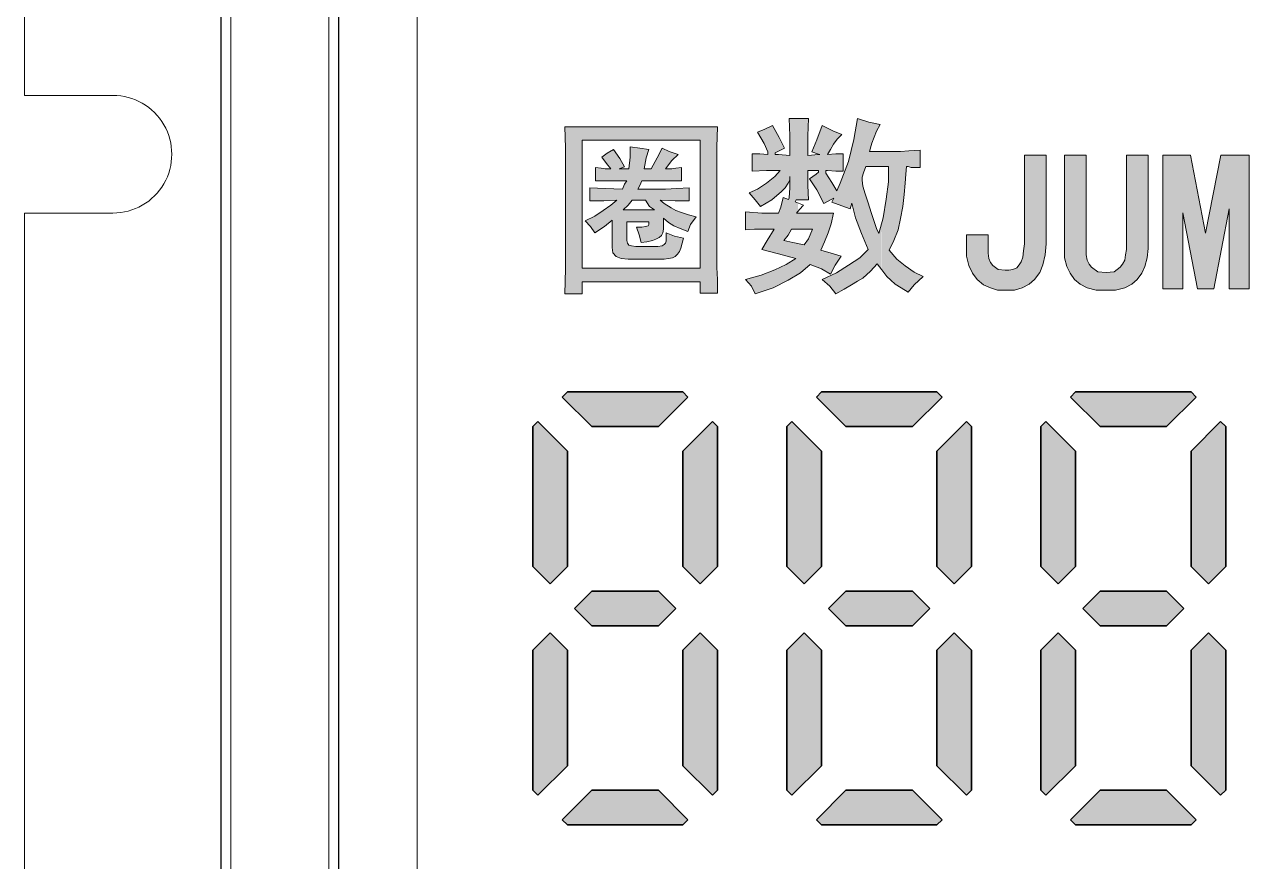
# Model space of a CAD drawing. Header units: millimetres. Extents: x -13 to 383, y -156 to 81.
# Drawn here: x 55.15 to 67.64, y -108.21 to -99.68 of the extents above; entities that cross this region are included whole.
import ezdxf

# ---------------------------------------------------------------- set-up
doc = ezdxf.new("R2010")
doc.units = ezdxf.units.MM
doc.header["$LTSCALE"] = 0.5
doc.layers.get('0').update_dxf_attribs({"lineweight": 18})
doc.layers.add('粗实线层', color=7, linetype='Continuous', lineweight=35)

# ---------------------------------------------------------------- blocks, each defined once
blk = doc.blocks.new('*X31')
at = {"layer": '粗实线层', "linetype": 'Continuous'}
h = blk.add_hatch(color=8, dxfattribs=at)
h.paths.add_polyline_path([(5.680389408975032, -7.555810003379179), (5.686160925103763, -7.540419293701831), (5.703399121708628, -7.494450769421888), (5.726408834443248, -7.39474201424116), (5.780928376681118, -7.414213279326418), (5.789051275289637, -7.397220416743124), (5.795437972645061, -7.295033259060403), (5.795437972645061, -7.218334216613641), (5.780098164156016, -7.249013833592301), (5.749418547176845, -7.295033259060403), (5.711069025953122, -7.333382780283728), (5.611360270773162, -7.417751726975126), (5.496311707103132, -7.486780865177224), (5.442622377390364, -7.417751726975126), (5.381263143433046, -7.348722588773029), (5.465632090123961, -7.310373067549733), (5.557670941060394, -7.249013833592301), (5.642039887751309, -7.179984695390203), (5.695729217464077, -7.118625461432913), (5.557670941060394, -7.118625461432913), (5.411942760411193, -7.126295365677578), (5.411942760411193, -6.949887568050059), (5.488641802857501, -6.949887568050059), (5.571614016256319, -6.957557472294724), (5.571614016256319, -6.929515456292506), (5.534661228325774, -6.845051941023456), (5.465632090123961, -6.730003377353398), (5.542331132570268, -6.699323760374739), (5.619030175017713, -6.660974239151301), (5.688059313219526, -6.783692707066166), (5.741748642932293, -6.891071366491559), (5.665049600485929, -6.929420887714883), (5.645154872596436, -6.939368251659488), (5.645154872596436, -6.957557472294724), (5.680389408975032, -6.957557472294724), (5.795437972645061, -6.965227376539389), (5.795437972645061, -6.765809866178046), (5.787768068400567, -6.589402068550527), (5.879481461731302, -6.589402068550527), (5.879481461731302, -7.417751726975126), (5.860747990287962, -7.417751726975126), (5.850367073358541, -7.439468296807036), (5.879481461731302, -7.450666138488913), (5.879481461731302, -7.537042064773914), (5.864467110846931, -7.555810003379179), (5.879481461731302, -7.555810003379179), (5.879481461731302, -7.71687799251734), (5.810777781134163, -7.716877992517368), (5.780098164156016, -7.778237226474801), (5.734078738687799, -7.831926556187426), (5.826117589623209, -7.854936268921421), (5.879481461731302, -7.865609043343085), (5.879481461731302, -8.17631692017045), (5.780098164156016, -8.238431481155061), (5.626700079262264, -8.315130523601823), (5.442622377390364, -8.376489757559256), (5.404272856166642, -8.299790715112493), (5.342913622209323, -8.230761576910425), (5.503981611347626, -8.184742151442435), (5.642039887751309, -8.131052821729668), (5.757088451421396, -8.077363492017042), (5.85679720660238, -8.01600425805961), (5.680389408975032, -7.969984832591479), (5.511651515592177, -7.923965407123518), (5.565340845304945, -7.831926556187426), (5.634369983506758, -7.716877992517368), (5.573010749549496, -7.716877992517368), (5.511651515592177, -7.716877992517368), (5.434952473145813, -7.716877992517368), (5.342913622209323, -7.724547896762033), (5.342913622209323, -7.540470194889878), (5.511651515592177, -7.555810003379179)], flags=0)
h.paths.add_polyline_path([(5.879481461731302, -7.716877992517368), (5.879481461731302, -7.613832847955166), (5.879481461731302, -7.55581000337915), (6.132913759410769, -7.555810003379179), (6.240292418836304, -7.555810003379179), (6.217282706101628, -7.6631886628046), (6.186603089123537, -7.755227513740692), (6.148253567899815, -7.847266364676756), (6.109904046676093, -7.931635311368183), (6.217282706101628, -7.962314928346956), (6.316991461282669, -7.992994545325615), (6.25563222732535, -8.085033396261707), (6.209612801857133, -8.17707224719777), (6.117573950921724, -8.123382917485003), (6.002525387251637, -8.077363492017042), (5.902816632070596, -8.161732438708441), (5.879481461731302, -8.17631692017045), (5.879481461731302, -7.865609043343113), (5.941166153293295, -7.877945981655529), (5.987185578761512, -7.816586747698125), (6.025535099985234, -7.716877992517368)], flags=0)
h = blk.add_hatch(color=8, dxfattribs=at)
h.paths.add_polyline_path([(6.73291402992561, -7.080275940209475), (6.73291402992561, -7.037995281781093), (6.73291402992561, -6.926877855316093), (6.922913896612158, -6.926877855316093), (7.007282843303074, -6.919207951071428), (7.12233140697316, -6.911538046826763), (7.12233140697316, -7.087945844454254), (7.068642077260392, -7.087945844454254), (7.030292556037693, -7.087945844454254), (6.999612939058522, -7.080275940209475), (6.984273130569477, -7.080275940209475), (6.976603226324926, -7.156974982656209), (6.968933322079351, -7.249013833592301), (6.9612634178348, -7.364062397262359), (6.945923609345755, -7.486780865177224), (6.922913896612158, -7.609499333091975), (6.899904183877538, -7.724547896762033), (6.853884758409265, -7.831926556187426), (6.807865332942129, -7.931635311368183), (6.884564375388493, -8.023674162304275), (6.968933322079351, -8.092703300506344), (7.060972173015841, -8.154062534463662), (7.153011023952331, -8.200081959931765), (7.060972173015841, -8.284450906623192), (6.999612939058522, -8.361149949069926), (6.930583800856709, -8.315130523601823), (6.869224566899391, -8.276781002378527), (6.823205141431174, -8.238431481155061), (6.784855620207452, -8.200081959931765), (6.731166290494684, -8.131052821729668), (6.73291402992561, -7.649401670554397), (6.74650609898481, -7.60182942884731), (6.777185715962901, -7.410081822730461), (6.800195428697577, -7.233674025102971), (6.800195428697577, -7.080275940209475)], flags=0)
h.paths.add_polyline_path([(6.393690503729033, -7.026586610496821), (6.400904475138816, -6.996700157513658), (6.447379833441801, -6.804159387401342), (6.485729354665466, -6.589402068550527), (6.600777918335552, -6.627751589773851), (6.715826482005639, -6.650761302507846), (6.677476960781917, -6.719790440709943), (6.65446724804832, -6.781149674667375), (6.6314575353137, -6.842508908624666), (6.608447822580104, -6.926877855316093), (6.73291402992561, -6.926877855316093), (6.73291402992561, -7.080275940209475), (6.570098301357461, -7.080275940209475), (6.547088588622785, -7.141635174166879), (6.531748780133739, -7.18765459963501), (6.531748780133739, -7.218334216613641), (6.539418684378234, -7.279693450571074), (6.56242839711183, -7.356392493017694), (6.593108014091058, -7.448431343953786), (6.623787631069149, -7.548140099134542), (6.65446724804832, -7.640178950070606), (6.677476960781917, -7.709208088272703), (6.700486673516593, -7.762897417985329), (6.73291402992561, -7.649401670554369), (6.73291402992561, -8.133299915283658), (6.685146865027491, -8.069693587772235), (6.616117726824598, -8.146392630218998), (6.539418684378234, -8.215421768421095), (6.485729354665466, -8.246101385399726), (6.424370120708204, -8.284450906623192), (6.34767107826184, -8.330470332091153), (6.263302131569901, -8.376489757559256), (6.201942897612582, -8.299790715112493), (6.125243855166218, -8.230761576910425), (6.270972035814395, -8.161732438708441), (6.393690503729033, -8.085033396261707), (6.508739067399063, -8.008334353814945), (6.593108014091058, -7.923965407123518), (6.524078875889188, -7.762897417985329), (6.462719641931926, -7.60182942884731), (6.447379833441801, -7.532800290645213), (6.427657222527102, -7.453909846985795), (6.409030312219159, -7.509790577911218), (6.324661365527163, -7.479110960932559), (6.224952610346179, -7.440761439709121), (6.242259060949664, -7.401428597428719), (6.224952610346179, -7.410081822730461), (6.140583663655264, -7.456101248198451), (6.07155452545345, -7.318042971794398), (5.994855483006063, -7.202994408124312), (6.063884621208956, -7.156974982656209), (6.088537884852542, -7.137800222044632), (6.088537884852542, -7.118625461432913), (5.979515674516961, -7.118625461432913), (5.979515674516961, -7.272023546326409), (5.987185578761512, -7.417751726975126), (5.879481461731302, -7.417751726975126), (5.879481461731302, -6.996700157513658), (5.879481461731302, -6.589402068550527), (5.987185578761512, -6.589402068550527), (5.979515674516961, -6.765809866178046), (5.979515674516961, -6.965227376539389), (6.086894333942496, -6.957557472294724), (6.099711513557395, -6.957557472294724), (6.086894333942496, -6.952430600448878), (6.017865195740683, -6.929420887714883), (6.07155452545345, -6.806702419800132), (6.125243855166218, -6.660974239151301), (6.232622514591753, -6.714663568864069), (6.324661365527163, -6.753013090087364), (6.278641940058947, -6.799032515555496), (6.240292418836304, -6.852721845268121), (6.209612801857133, -6.906411174980889), (6.178925023469162, -6.957557472294724), (6.263302131569901, -6.949887568050059), (6.340001174016265, -6.949887568050059), (6.340001174016265, -6.996700157513629), (6.340001174016265, -7.126295365677578), (6.263302131569901, -7.126295365677578), (6.178933184878986, -7.118625461432913), (6.162078741192659, -7.118625461432913), (6.162078741192659, -7.147033125615877), (6.224952610346179, -7.241343929347636), (6.275149237669041, -7.326678195795182), (6.309321557038118, -7.249013833592301)], flags=0)
h = blk.add_hatch(color=8, dxfattribs=at)
h.paths.add_polyline_path([(3.509806507732776, -6.888528334092769), (3.505066636251513, -6.755811932620134), (3.502136603488225, -6.673771015241812), (4.20473475532873, -6.673771015241812), (4.20473475532873, -6.811829291646006), (3.67854440111563, -6.811829291646006), (3.67854440111563, -8.115713013240338), (4.20473475532873, -8.115713013240338), (4.20473475532873, -8.253771289644362), (3.67854440111563, -8.25377128964439), (3.67854440111563, -8.376489757559256), (3.502136603488225, -8.376489757559256), (3.509806507732776, -8.123382917485003), (3.509806507732776, -7.877945981655529), (3.509806507732776, -7.095615748698918)], flags=0)
h.paths.add_polyline_path([(4.20473475532873, -6.811829291646006), (4.20473475532873, -6.732870196915968), (4.20473475532873, -6.673771015241812), (5.05912716515644, -6.673771015241812), (5.051457260911889, -6.880858429848104), (5.051457260911889, -7.095615748698918), (5.051457260911889, -7.885615885900194), (5.051457260911889, -7.992994545325615), (5.051457260911889, -8.108043108995673), (5.05912716515644, -8.230761576910425), (5.05912716515644, -8.368819853314477), (4.882719367529091, -8.368819853314477), (4.882719367529091, -8.25377128964439), (4.20473475532873, -8.25377128964439), (4.20473475532873, -8.115713013240338), (4.882719367529091, -8.115713013240338), (4.882719367529091, -6.811829291646006)], flags=0)
h = blk.add_hatch(color=8, dxfattribs=at)
h.paths.add_polyline_path([(4.381322387246541, -7.103960604517141), (4.444939641013207, -6.990863264486876), (4.49441972727692, -6.891903091960415), (4.565105564795545, -6.927246010719841), (4.656997153570046, -6.95552034572745), (4.593379899802358, -7.019137599494485), (4.529762646035692, -7.103960604517141), (4.558036981043585, -7.103960604517141), (4.593379899802358, -7.103960604517141), (4.635791402314112, -7.096892020765182), (4.692340072329841, -7.089823437013337), (4.692340072329841, -7.224126528299223), (4.586311316051422, -7.224126528299223), (4.508556894779815, -7.224126528299223), (4.28943079847204, -7.224126528299223), (4.268225047216163, -7.273606614562453), (4.247019295960285, -7.308949533321879), (4.529762646035692, -7.308949533321879), (4.642859986066128, -7.301880949570062), (4.770094493600425, -7.294812365818103), (4.770094493600425, -7.429115457104103), (4.628722818562153, -7.429115457104103), (4.473213976021043, -7.422046873352144), (4.515625478531774, -7.45738979211157), (4.586311316051422, -7.499801294622984), (4.635791402314112, -7.52807562963045), (4.692340072329841, -7.549281380886214), (4.763025909848466, -7.570487132141835), (4.840780331119049, -7.591692883397457), (4.784231661104343, -7.669447304668296), (4.755957326096507, -7.740133142187148), (4.678202904825923, -7.711858807179681), (4.614585651058235, -7.6835844721721), (4.558036981043585, -7.648241553412674), (4.508556894779815, -7.605830050901261), (4.508556894779815, -7.676515888420141), (4.508556894779815, -7.718927390931526), (4.501488311027856, -7.754270309690952), (4.487351143524961, -7.782544644698561), (4.466145392269084, -7.803750395954182), (4.430802473509232, -7.817887563457987), (4.395459554749436, -7.832024730961791), (4.338910884734787, -7.846161898465596), (4.282362214720081, -7.853230482217413), (4.261156463464204, -7.775476060946716), (4.232882128456311, -7.697721639675905), (4.28943079847204, -7.697721639675905), (4.324773717230812, -7.690653055923917), (4.353048052238705, -7.6835844721721), (4.360116635990664, -7.669447304668296), (4.360116635990664, -7.641172969660829), (4.20473475532873, -7.641172969660829), (4.20473475532873, -7.521007045878605), (4.416665306005314, -7.521007045878605), (4.367185219742623, -7.485664127119179), (4.324773717230812, -7.422046873352144), (4.20473475532873, -7.422046873352144), (4.20473475532873, -6.994405983943238), (4.20473475532873, -6.882833050262207), (4.268225047216163, -6.891903091960415), (4.360116635990664, -6.906040259464078), (4.331842300982771, -6.990863264486876), (4.310636549726894, -7.103960604517141)], flags=0)
h.paths.add_polyline_path([(3.92893302712497, -7.047411934501952), (3.909118463347909, -7.021936066788186), (3.879452940862279, -6.983794680734917), (3.936001610876986, -6.941383178223646), (3.999618864643594, -6.906040259464078), (4.063236118411282, -6.997931848238721), (4.112716204673973, -7.082754853261378), (4.056167534659323, -7.103960604517141), (4.155127707185784, -7.103960604517141), (4.169264874689702, -6.983794680734917), (4.169264874689702, -6.877765924456611), (4.20473475532873, -6.882833050262207), (4.20473475532873, -7.422046873352116), (4.190470625945579, -7.422046873352144), (4.148059123433825, -7.471526959615375), (4.098579037171135, -7.521007045878605), (4.20473475532873, -7.521007045878605), (4.20473475532873, -7.641172969660801), (4.13392195592985, -7.641172969660829), (4.13392195592985, -7.832024730961791), (4.140990539681866, -7.860299065969372), (4.155127707185784, -7.881504817225021), (4.18340204219362, -7.888573400976838), (4.20473475532873, -7.892128853166128), (4.20473475532873, -8.022876492262867), (4.148059123433825, -8.022876492262867), (4.077373285915201, -8.015807908510908), (4.02789319965143, -7.994602157255258), (3.992550280892658, -7.959259238495832), (3.985481697140699, -7.902710568480643), (3.985481697140699, -7.627035802156911), (3.907727275869092, -7.690653055923917), (3.808767103342632, -7.754270309690952), (3.766355600831901, -7.690653055923917), (3.709806930816171, -7.63410438590887), (3.808767103342632, -7.58462429964564), (3.893590108366197, -7.52807562963045), (3.971344529636781, -7.471526959615375), (4.034961783403446, -7.422046873352144), (3.900658692118213, -7.429115457104103), (3.759287017079942, -7.429115457104103), (3.759287017079942, -7.294812365818103), (3.914795859621051, -7.301880949570062), (4.091510453419119, -7.308949533321879), (4.112716204673973, -7.259469447058649), (4.13392195592985, -7.224126528299223), (3.957207362132863, -7.224126528299223), (3.815835687094591, -7.224126528299223), (3.815835687094591, -7.089823437013337), (3.87238435711032, -7.096892020765182), (3.914795859621051, -7.103960604517141), (3.950138778380904, -7.103960604517141), (3.971344529636781, -7.103960604517141)], flags=0)
h = blk.add_hatch(color=8, dxfattribs=at)
h.paths.add_polyline_path([(11.27008627359356, -7.451077152885404), (11.27443422682921, -7.411945573758715), (11.27795664463667, -7.380243813488647), (11.27008627359356, -7.317280845135912), (11.25434553150524, -7.270058618871417), (11.23860478941685, -7.230706763650943), (11.2071233052402, -7.199225279474661), (11.17564182106349, -7.175614166342399), (11.12841959479954, -7.159873424254187), (11.07332699749139, -7.152003053210166), (11.07004916479428, -6.963496859681072), (11.15990107897619, -6.970984519196179), (11.24647516046105, -6.994595632328441), (11.31730849985752, -7.033947487548886), (11.38027146820986, -7.081169713813409), (11.42749369447489, -7.144132682166116), (11.46684554969573, -7.214966021562873), (11.49045666282723, -7.293669732003679), (11.49832703387136, -7.380243813488647), (11.49045666282723, -7.474688266017637), (11.46684554969573, -7.561262347502606), (11.42749369447489, -7.632095686899362), (11.38027146820986, -7.695058655252097), (11.31730849985752, -7.742280881516592), (11.23860478941685, -7.781632736737066), (11.15203070793206, -7.805243849869299), (11.07004916479428, -7.805243849869299), (11.07004916479428, -7.624225315855341), (11.12841959479954, -7.616354944811292), (11.17564182106349, -7.600614202723079), (11.2071233052402, -7.577003089590818), (11.23860478941685, -7.545521605414393), (11.25434553150524, -7.506169750194061)], flags=0)
h.paths.add_polyline_path([(11.65573445475377, -7.388114184532668), (11.65573445475377, -7.38097423055811), (11.65573445475377, -7.333021587224124), (11.65573445475377, -7.254317876783347), (11.67934556788521, -7.175614166342399), (11.71869742310611, -7.112651197989692), (11.76591964937006, -7.057558600681148), (11.82888261772342, -7.010336374416653), (11.89971595711995, -6.978854890240228), (11.97054929651642, -6.955243777107967), (12.05712337800128, -6.947373406063917), (12.15156783053027, -6.96311414815213), (12.23814191201615, -6.986725261284391), (12.30897525141268, -7.026077116504723), (12.36406784872082, -7.081169713813409), (12.40341970394167, -7.144132682166116), (12.43490118811837, -7.214966021562873), (12.45064193020562, -7.293669732003679), (12.45851230124981, -7.372373442444598), (12.23814191201615, -7.372373442444598), (12.23027154097201, -7.27792898991558), (12.19091968575111, -7.207095650518824), (12.16730857261859, -7.183484537386448), (12.13582708844297, -7.159873424254187), (12.09647523322212, -7.152003053210166), (12.05712337800128, -7.144132682166116), (11.97841966756062, -7.159873424254187), (11.92332707025247, -7.191354908430611), (11.88397521503157, -7.238577134695134), (11.87610484398743, -7.309410474091891), (11.88397521503157, -7.364503071400435), (11.91545669920828, -7.411725297665072), (11.9390678123408, -7.443206781841354), (11.98629003860475, -7.466817894973616), (12.04925300695709, -7.498299379149898), (12.13582708844297, -7.529780863326323), (12.21453079888363, -7.561262347502606), (12.28536413828016, -7.608484573767129), (12.34832710663244, -7.647836428987574), (12.39554933289747, -7.702929026296118), (12.44277155916149, -7.750151252560642), (12.466382672294, -7.805243849869299), (12.48999378542652, -7.868206818222035), (12.49786415647065, -7.9311697865746), (12.48999378542652, -8.017743868059569), (12.466382672294, -8.104317949544537), (12.42703081707418, -8.175151288941294), (12.37193821976496, -8.23024388624998), (12.30897525141268, -8.277466112514475), (12.23814191201615, -8.316817967734806), (12.15156783053027, -8.34042908086721), (12.05712337800128, -8.34042908086721), (11.95480855442912, -8.34042908086721), (11.86823447294324, -8.316817967734806), (11.79740113354677, -8.277466112514475), (11.73443816519443, -8.23024388624998), (11.6872159389294, -8.167280917897273), (11.64786408370958, -8.096447578500516), (11.62425297057706, -8.02561423910376), (11.62425297057706, -7.939040157618791), (11.62425297057706, -7.868206818222035), (11.84462335981181, -7.868206818222035), (11.84462335981181, -7.9311697865746), (11.84462335981181, -7.986262383883286), (11.86036410189905, -8.03348461014778), (11.87610484398743, -8.072836465368255), (11.90758632816409, -8.104317949544537), (11.97054929651642, -8.15154017580906), (12.05712337800128, -8.159410546853081), (12.10434560426631, -8.159410546853081), (12.15156783053027, -8.15154017580906), (12.19091968575111, -8.127929062676799), (12.22240116992782, -8.104317949544537), (12.26175302514764, -8.03348461014778), (12.27749376723597, -7.954780899706861), (12.25388265410345, -7.883947560310105), (12.20666042783949, -7.820984591957512), (12.12795671739883, -7.765891994648854), (12.00990115173727, -7.702929026296118), (11.92332707025247, -7.671447542119836), (11.85249373085594, -7.632095686899362), (11.78953076250258, -7.592743831678916), (11.73443816519443, -7.545521605414393), (11.70295668101772, -7.498299379149898), (11.67147519684107, -7.451077152885404)], flags=0)
h.paths.add_polyline_path([(10.64045659006615, -8.324688338778998), (10.64045659006615, -7.226117514555114), (10.64045659006615, -6.96311414815213), (11.0654566264472, -6.96311414815213), (11.07004916479428, -6.963496859681072), (11.07004916479428, -7.152003053210166), (11.01823440018217, -7.144132682166116), (10.86082697930084, -7.144132682166116), (10.86082697930084, -7.624225315855341), (11.01823440018217, -7.624225315855341), (11.07332699749139, -7.624225315855341), (11.07004916479428, -7.805243849869271), (11.05758625540301, -7.805243849869299), (10.86082697930084, -7.805243849869299), (10.86082697930084, -8.324688338778998)], flags=0)
h.paths.add_polyline_path([(10.03050283414967, -7.75970813168567), (10.11938179876353, -7.298383982023182), (10.18397506950942, -6.96311414815213), (10.47517879814063, -6.96311414815213), (10.47517879814063, -8.324688338778998), (10.27054915099427, -8.324688338778998), (10.27054915099427, -7.510276030738623), (10.11314173011294, -8.324688338778998), (9.947863938186401, -8.324688338778998), (9.798326888349209, -7.550996646140732), (9.798326888349209, -8.324688338778998), (9.593697241202847, -8.324688338778998), (9.593697241202847, -7.298383982023182), (9.593697241202847, -6.96311414815213), (9.877030598789872, -6.96311414815213), (9.941623869535817, -7.298383982023182)], flags=0)
h.paths.add_polyline_path([(9.223789802131023, -7.923299415530579), (9.223789802131023, -7.308707763090013), (9.223789802131023, -6.96311414815213), (9.444160191364631, -6.96311414815213), (9.444160191364631, -7.91542904448653), (9.43628982032152, -8.009873497015548), (9.412678707189002, -8.096447578500516), (9.38119722301235, -8.167280917897273), (9.333974996748339, -8.23024388624998), (9.27888239943917, -8.277466112514475), (9.20804906004264, -8.316817967734806), (9.11360460751365, -8.34042908086721), (9.019160154984661, -8.34042908086721), (8.91684533141148, -8.34042908086721), (8.822400878882434, -8.316817967734806), (8.751567539485961, -8.277466112514475), (8.696474942176735, -8.23024388624998), (8.64925271591278, -8.167280917897273), (8.617771231736072, -8.096447578500516), (8.594160118603554, -8.009873497015548), (8.594160118603554, -7.91542904448653), (8.594160118603554, -7.308707763090069), (8.594160118603554, -6.96311414815213), (8.814530507838299, -6.96311414815213), (8.814530507838299, -7.308707763090069), (8.814530507838299, -7.923299415530579), (8.814530507838299, -7.978392012839237), (8.822400878882434, -8.03348461014778), (8.846011992014951, -8.072836465368255), (8.869623105147468, -8.104317949544537), (8.932586073499806, -8.15154017580906), (9.019160154984661, -8.159410546853081), (9.097863865425325, -8.15154017580906), (9.160826833777605, -8.104317949544537), (9.184437946910123, -8.072836465368255), (9.20804906004264, -8.03348461014778), (9.215919431086832, -7.978392012839237)], flags=0)
h.paths.add_polyline_path([(8.18490082431191, -7.868206818222035), (8.18490082431191, -7.360326668424335), (8.18490082431191, -6.96311414815213), (8.405271213545575, -6.96311414815213), (8.405271213545575, -7.868206818222035), (8.397400842501384, -7.978392012839237), (8.373789729369946, -8.080706836412304), (8.342308245193237, -8.159410546853081), (8.287215647885091, -8.23024388624998), (8.232123050575865, -8.277466112514475), (8.161289711179393, -8.316817967734806), (8.08258600073873, -8.34042908086721), (7.996011919253874, -8.34042908086721), (7.909437837767996, -8.34042908086721), (7.838604498371524, -8.316817967734806), (7.767771158974995, -8.285336483558524), (7.704808190622714, -8.23024388624998), (7.657585964357679, -8.167280917897273), (7.618234109137859, -8.088577207456325), (7.594622996005342, -7.994132754927335), (7.594622996005342, -7.876077189266056), (7.594622996005342, -7.773762365692875), (7.814993385239006, -7.773762365692875), (7.814993385239006, -7.899688302398317), (7.814993385239006, -7.962651270751024), (7.822863756283141, -8.017743868059569), (7.838604498371524, -8.057095723280042), (7.862215611504041, -8.088577207456325), (7.917308208812187, -8.127929062676799), (7.98814154820974, -8.135799433720848), (8.027493403429503, -8.135799433720848), (8.066845258650403, -8.127929062676799), (8.106197113870167, -8.112188320588587), (8.129808227002684, -8.080706836412304), (8.153419340135201, -8.049225352235993), (8.169160082223584, -8.002003125971356), (8.177030453267719, -7.939040157618791)], flags=0)
blk.add_hatch(color=8, dxfattribs=at).paths.add_polyline_path([(4.20473475532873, -8.022876492262867), (4.20473475532873, -7.925840453531549), (4.20473475532873, -7.892128853166099), (4.225813544704351, -7.895641984728826), (4.452008224765166, -7.895641984728826), (4.49441972727692, -7.888573400976838), (4.515625478531774, -7.874436233473176), (4.529762646035692, -7.860299065969372), (4.536831229787708, -7.83909331471375), (4.536831229787708, -7.803750395954182), (4.536831229787708, -7.754270309690952), (4.621654234810194, -7.78961322845052), (4.713545823584695, -7.810818979706141), (4.699408656080777, -7.860299065969372), (4.685271488577882, -7.909779152232602), (4.671134321073964, -7.945122070992028), (4.649928569818087, -7.973396405999637), (4.628722818562153, -7.994602157255258), (4.600448483554317, -8.008739324759063), (4.558036981043585, -8.015807908510908), (4.515625478531774, -8.022876492262867)], flags=0)
h = blk.add_hatch(color=8, dxfattribs=at)
h.paths.add_polyline_path([(3.778979230351297, -9.7294309351891), (3.513718579823035, -9.464170284716005), (3.477725091455284, -9.428176796355643), (3.529412130251558, -9.37648975755934), (4.705882722513991, -9.37648975755934), (4.757569761047932, -9.4281767963557), (4.456315622151862, -9.729430935189185)], flags=0)
h.paths.add_polyline_path([(4.705882722251488, -11.15633442878487), (4.705882722251488, -10.18740916851405), (4.705882722251602, -9.978998034941839), (5.007136861088838, -9.677743896396663), (5.058823899851518, -9.7294309351594), (5.058823899851404, -11.15633442868221), (4.882353311151974, -11.33280501737968)], flags=0)
h.paths.add_polyline_path([(3.778979230224138, -11.7588427063109), (3.689476346474919, -11.66933982257089), (3.602508641414943, -11.58237211752001), (3.778979230224138, -11.40590152880779), (4.456315622230363, -11.4059015287593), (4.632786211046778, -11.58237211755753), (4.456315622278851, -11.7588427063109)], flags=0)
h.paths.add_polyline_path([(3.176470952651698, -11.1563344286821), (3.176470952651698, -10.58448149687382), (3.176470952651698, -9.729430934995236), (3.228157991414378, -9.677743896396606), (3.529412130265939, -9.978998035185441), (3.529412130251558, -11.15633442878482), (3.352941541552241, -11.33280501737963)], flags=0)
h.paths.add_polyline_path([(3.176470952651698, -13.43531330012343), (3.176470952651698, -12.42094101553752), (3.176470952651698, -12.0084098064365), (3.352941541351072, -11.83193921773906), (3.529412130208527, -12.00840980637693), (3.529412130251558, -13.18574620011157), (3.228157991414378, -13.48700033872205)], flags=0)
h.paths.add_polyline_path([(3.477725091455284, -13.73656743876296), (3.651768570682691, -13.56252395957173), (3.778979230351297, -13.4353132999295), (4.456315621991962, -13.43531329995932), (4.757569761047932, -13.73656743876288), (4.705882722251602, -13.78825447755926), (3.529412130251558, -13.78825447755932)], flags=0)
h.paths.add_polyline_path([(4.705882722251488, -13.18574619991554), (4.705882722251488, -12.92437200327927), (4.705882722251488, -12.00840980633373), (4.882353310950862, -11.83193921773892), (5.058823899808374, -12.00840980637685), (5.058823899851518, -13.43531330025397), (5.007136861088838, -13.48700033872194)], flags=0)
h = blk.add_hatch(color=8, dxfattribs=at)
h.paths.add_polyline_path([(6.367214532751404, -9.7294309351891), (6.101953882223143, -9.464170284716005), (6.065960393855221, -9.428176796355643), (6.117647432651665, -9.376489757559256), (7.294118024914098, -9.376489757559256), (7.345805063447926, -9.4281767963557), (7.044550924551743, -9.729430935189185)], flags=0)
h.paths.add_polyline_path([(7.294118024651368, -11.15633442878487), (7.294118024651482, -10.18740916851405), (7.294118024651482, -9.978998034941839), (7.595372163488832, -9.677743896396663), (7.647059202251626, -9.7294309351594), (7.647059202251512, -11.15633442868216), (7.470588613551968, -11.33280501737968)], flags=0)
h.paths.add_polyline_path([(6.367214532624246, -11.75884270631082), (6.277711648874913, -11.66933982257089), (6.19074394381505, -11.58237211752001), (6.367214532624246, -11.40590152880779), (7.044550924630357, -11.4059015287593), (7.221021513446885, -11.58237211755753), (7.044550924678845, -11.7588427063109)], flags=0)
h.paths.add_polyline_path([(5.764706255051522, -11.1563344286821), (5.764706255051522, -10.58448149687382), (5.764706255051522, -9.729430934995179), (5.816393293814315, -9.677743896396606), (6.117647432665933, -9.978998035185441), (6.117647432651665, -11.15633442878482), (5.941176843952235, -11.33280501737963)], flags=0)
h.paths.add_polyline_path([(5.764706255051522, -13.43531330012343), (5.764706255051522, -12.42094101553752), (5.764706255051522, -12.0084098064365), (5.941176843750952, -11.83193921773906), (6.117647432608408, -12.00840980637693), (6.117647432651665, -13.18574620011157), (5.816393293814315, -13.48700033872205)], flags=0)
h.paths.add_polyline_path([(6.065960393855221, -13.73656743876296), (6.240003873082628, -13.56252395957173), (6.367214532751404, -13.4353132999295), (7.044550924391842, -13.43531329995932), (7.345805063447926, -13.73656743876288), (7.294118024651482, -13.78825447755926), (6.117647432651665, -13.78825447755932)], flags=0)
h.paths.add_polyline_path([(7.294118024651482, -13.18574619991554), (7.294118024651482, -12.92437200327927), (7.294118024651368, -12.00840980633373), (7.470588613350799, -11.83193921773892), (7.647059202208254, -12.00840980637685), (7.647059202251626, -13.43531330025397), (7.595372163488832, -13.48700033872194)], flags=0)
h = blk.add_hatch(color=8, dxfattribs=at)
h.paths.add_polyline_path([(9.63278622720702, -9.7294309351891), (9.89804687773534, -9.464170284716005), (9.934040366103147, -9.428176796355643), (9.88235332730676, -9.37648975755934), (8.705882735044383, -9.37648975755934), (8.654195696510442, -9.4281767963557), (8.955449835406569, -9.729430935189185)], flags=0)
h.paths.add_polyline_path([(8.705882735307, -11.15633442878487), (8.705882735306886, -10.18740916851405), (8.705882735306886, -9.978998034941839), (8.404628596469536, -9.677743896396663), (8.352941557706856, -9.7294309351594), (8.35294155770697, -11.15633442868221), (8.5294121464064, -11.33280501737968)], flags=0)
h.paths.add_polyline_path([(9.632786227334293, -11.7588427063109), (9.722289111083512, -11.66933982257089), (9.809256816143488, -11.58237211752001), (9.632786227334293, -11.40590152880779), (8.955449835328068, -11.4059015287593), (8.778979246511597, -11.58237211755753), (8.95544983527958, -11.7588427063109)], flags=0)
h.paths.add_polyline_path([(10.23529450490679, -11.1563344286821), (10.23529450490679, -10.58448149687382), (10.23529450490679, -9.729430934995236), (10.18360746614405, -9.677743896396606), (9.882353327292435, -9.978998035185441), (9.88235332730676, -11.15633442878482), (10.05882391600613, -11.33280501737963)], flags=0)
h.paths.add_polyline_path([(10.23529450490679, -13.43531330012343), (10.23529450490679, -12.42094101553752), (10.23529450490679, -12.0084098064365), (10.05882391620742, -11.83193921773906), (9.882353327349904, -12.00840980637693), (9.88235332730676, -13.18574620011157), (10.18360746614405, -13.48700033872205)], flags=0)
h.paths.add_polyline_path([(9.934040366103147, -13.73656743876296), (9.759996886875626, -13.56252395957173), (9.63278622720702, -13.4353132999295), (8.955449835566583, -13.43531329995932), (8.654195696510442, -13.73656743876288), (8.70588273530683, -13.78825447755926), (9.88235332730676, -13.78825447755932)], flags=0)
h.paths.add_polyline_path([(8.705882735306886, -13.18574619991554), (8.705882735306886, -12.92437200327927), (8.705882735307, -12.00840980633373), (8.52941214660757, -11.83193921773892), (8.352941557750114, -12.00840980637685), (8.352941557706856, -13.43531330025397), (8.404628596469536, -13.48700033872194)], flags=0)
at = {"color": 4, "linetype": 'Continuous', "lineweight": 25}
for p, q in [((0, 0), (0, -28.00000086426735)), ((1.200000289827585, -28.00000086426735), (1.200000289827585, 0))]:
    blk.add_line(p, q, dxfattribs=at)
at = {"color": 4, "ltscale": 0.5}
for p, q in [((0, -28.00000086426735), (0, 0)), ((1.200000289827585, -28.00000086426735), (1.200000289827585, 0))]:
    blk.add_line(p, q, dxfattribs=at)
at = {"color": 8, "ltscale": 0.5}
blk.add_line((2.000000289827597, -26.20000086434436), (2.00000028982754, -1.80000000020101), dxfattribs=at)
at = {"color": 8, "lineweight": 0}
for points in [[(5.979515674516961, -6.965227376539389), (6.086894333942496, -6.957557472294724), (6.099711513557395, -6.957557472294724), (6.086894333942496, -6.952430600448878), (6.017865195740683, -6.929420887714883), (6.07155452545345, -6.806702419800132), (6.125243855166218, -6.660974239151301), (6.232622514591753, -6.714663568864069), (6.324661365527163, -6.753013090087364), (6.278641940058947, -6.799032515555496), (6.240292418836304, -6.852721845268121), (6.209612801857133, -6.906411174980889), (6.178925023469162, -6.957557472294724), (6.178933184878986, -6.957557472294724), (6.263302131569901, -6.949887568050059), (6.340001174016265, -6.949887568050059), (6.340001174016265, -7.126295365677578), (6.263302131569901, -7.126295365677578), (6.178933184878986, -7.118625461432913), (6.162078741192659, -7.118625461432913), (6.162078741192659, -7.147033125615877), (6.224952610346179, -7.241343929347636), (6.275149237669041, -7.326678195795182), (6.309321557038118, -7.249013833592301), (6.393690503729033, -7.026586610496821), (6.447379833441801, -6.804159387401342), (6.485729354665466, -6.589402068550527), (6.600777918335552, -6.627751589773851), (6.715826482005639, -6.650761302507846), (6.677476960781917, -6.719790440709943), (6.65446724804832, -6.781149674667375), (6.6314575353137, -6.842508908624666), (6.608447822580104, -6.926877855316093), (6.922913896612158, -6.926877855316093), (7.007282843303074, -6.919207951071428), (7.12233140697316, -6.911538046826763), (7.12233140697316, -7.087945844454254), (7.068642077260392, -7.087945844454254), (7.030292556037693, -7.087945844454254), (6.999612939058522, -7.080275940209475), (6.984273130569477, -7.080275940209475), (6.976603226324926, -7.156974982656209), (6.968933322079351, -7.249013833592301), (6.9612634178348, -7.364062397262359), (6.945923609345755, -7.486780865177224), (6.922913896612158, -7.609499333091975), (6.899904183877538, -7.724547896762033), (6.853884758409265, -7.831926556187426), (6.807865332942129, -7.931635311368183), (6.884564375388493, -8.023674162304275), (6.968933322079351, -8.092703300506344), (7.060972173015841, -8.154062534463662), (7.153011023952331, -8.200081959931765), (7.060972173015841, -8.284450906623192), (6.999612939058522, -8.361149949069926), (6.930583800856709, -8.315130523601823), (6.869224566899391, -8.276781002378527), (6.823205141431174, -8.238431481155061), (6.784855620207452, -8.200081959931765), (6.731166290494684, -8.131052821729668), (6.685146865027491, -8.069693587772235), (6.616117726824598, -8.146392630218998), (6.539418684378234, -8.215421768421095), (6.485729354665466, -8.246101385399726), (6.424370120708204, -8.284450906623192), (6.34767107826184, -8.330470332091153), (6.263302131569901, -8.376489757559256), (6.201942897612582, -8.299790715112493), (6.125243855166218, -8.230761576910425), (6.270972035814395, -8.161732438708441), (6.393690503729033, -8.085033396261707), (6.508739067399063, -8.008334353814945), (6.593108014091058, -7.923965407123518), (6.524078875889188, -7.762897417985329), (6.462719641931926, -7.60182942884731), (6.447379833441801, -7.532800290645213), (6.427657222527102, -7.453909846985795), (6.409030312219159, -7.509790577911218), (6.324661365527163, -7.479110960932559), (6.224952610346179, -7.440761439709121), (6.242259060949664, -7.401428597428719), (6.224952610346179, -7.410081822730461), (6.140583663655264, -7.456101248198451), (6.07155452545345, -7.318042971794398), (5.994855483006063, -7.202994408124312), (6.063884621208956, -7.156974982656209), (6.088537884852542, -7.137800222044632), (6.088537884852542, -7.118625461432913), (6.086894333942496, -7.118625461432913), (5.979515674516961, -7.118625461432913), (5.979515674516961, -7.272023546326409), (5.987185578761512, -7.417751726975126), (5.860747990287962, -7.417751726975126), (5.850367073358541, -7.439468296807036), (5.933496249048744, -7.471441056687894), (5.895146727826102, -7.517460482155883), (5.864467110846931, -7.555810003379179), (6.132913759410769, -7.555810003379179), (6.240292418836304, -7.555810003379179), (6.217282706101628, -7.6631886628046), (6.186603089123537, -7.755227513740692), (6.148253567899815, -7.847266364676756), (6.109904046676093, -7.931635311368183), (6.217282706101628, -7.962314928346956), (6.316991461282669, -7.992994545325615), (6.25563222732535, -8.085033396261707), (6.209612801857133, -8.17707224719777), (6.117573950921724, -8.123382917485003), (6.002525387251637, -8.077363492017042), (5.902816632070596, -8.161732438708441), (5.780098164156016, -8.238431481155061), (5.626700079262264, -8.315130523601823), (5.442622377390364, -8.376489757559256), (5.404272856166642, -8.299790715112493), (5.342913622209323, -8.230761576910425), (5.503981611347626, -8.184742151442435), (5.642039887751309, -8.131052821729668), (5.757088451421396, -8.077363492017042), (5.85679720660238, -8.01600425805961), (5.680389408975032, -7.969984832591479), (5.511651515592177, -7.923965407123518), (5.565340845304945, -7.831926556187426), (5.634369983506758, -7.716877992517368), (5.573010749549496, -7.716877992517368), (5.511651515592177, -7.716877992517368), (5.434952473145813, -7.716877992517368), (5.342913622209323, -7.724547896762033), (5.342913622209323, -7.540470194889878), (5.511651515592177, -7.555810003379179), (5.680389408975032, -7.555810003379179), (5.703399121708628, -7.494450769421888), (5.726408834443248, -7.39474201424116), (5.780928376681118, -7.414213279326418), (5.789051275289637, -7.397220416743124), (5.795437972645061, -7.295033259060403), (5.795437972645061, -7.179984695390203), (5.795437972645061, -7.218334216613641), (5.780098164156016, -7.249013833592301), (5.749418547176845, -7.295033259060403), (5.711069025953122, -7.333382780283728), (5.611360270773162, -7.417751726975126), (5.496311707103132, -7.486780865177224), (5.442622377390364, -7.417751726975126), (5.381263143433046, -7.348722588773029), (5.465632090123961, -7.310373067549733), (5.557670941060394, -7.249013833592301), (5.642039887751309, -7.179984695390203), (5.695729217464077, -7.118625461432913), (5.557670941060394, -7.118625461432913), (5.411942760411193, -7.126295365677578), (5.411942760411193, -6.949887568050059), (5.488641802857501, -6.949887568050059), (5.571614016256319, -6.957557472294724), (5.571614016256319, -6.929515456292506), (5.534661228325774, -6.845051941023456), (5.465632090123961, -6.730003377353398), (5.542331132570268, -6.699323760374739), (5.619030175017713, -6.660974239151301), (5.688059313219526, -6.783692707066166), (5.741748642932293, -6.891071366491559), (5.665049600485929, -6.929420887714883), (5.645154872596436, -6.939368251659488), (5.645154872596436, -6.957557472294724), (5.680389408975032, -6.957557472294724), (5.795437972645061, -6.965227376539389), (5.795437972645061, -6.765809866178046), (5.787768068400567, -6.589402068550527), (5.987185578761512, -6.589402068550527), (5.979515674516961, -6.765809866178046)], [(4.169264874689702, -6.983794680734917), (4.169264874689702, -6.877765924456611), (4.268225047216163, -6.891903091960415), (4.360116635990664, -6.906040259464078), (4.331842300982771, -6.990863264486876), (4.310636549726894, -7.103960604517141), (4.381322387246541, -7.103960604517141), (4.444939641013207, -6.990863264486876), (4.49441972727692, -6.891903091960415), (4.565105564795545, -6.927246010719841), (4.656997153570046, -6.95552034572745), (4.593379899802358, -7.019137599494485), (4.529762646035692, -7.103960604517141), (4.558036981043585, -7.103960604517141), (4.593379899802358, -7.103960604517141), (4.635791402314112, -7.096892020765182), (4.692340072329841, -7.089823437013337), (4.692340072329841, -7.224126528299223), (4.586311316051422, -7.224126528299223), (4.508556894779815, -7.224126528299223), (4.28943079847204, -7.224126528299223), (4.268225047216163, -7.273606614562453), (4.247019295960285, -7.308949533321879), (4.529762646035692, -7.308949533321879), (4.642859986066128, -7.301880949570062), (4.770094493600425, -7.294812365818103), (4.770094493600425, -7.429115457104103), (4.628722818562153, -7.429115457104103), (4.473213976021043, -7.422046873352144), (4.515625478531774, -7.45738979211157), (4.586311316051422, -7.499801294622984), (4.635791402314112, -7.52807562963045), (4.692340072329841, -7.549281380886214), (4.763025909848466, -7.570487132141835), (4.840780331119049, -7.591692883397457), (4.784231661104343, -7.669447304668296), (4.755957326096507, -7.740133142187148), (4.678202904825923, -7.711858807179681), (4.614585651058235, -7.6835844721721), (4.558036981043585, -7.648241553412674), (4.508556894779815, -7.605830050901261), (4.508556894779815, -7.676515888420141), (4.508556894779815, -7.718927390931526), (4.501488311027856, -7.754270309690952), (4.487351143524961, -7.782544644698561), (4.466145392269084, -7.803750395954182), (4.430802473509232, -7.817887563457987), (4.395459554749436, -7.832024730961791), (4.338910884734787, -7.846161898465596), (4.282362214720081, -7.853230482217413), (4.261156463464204, -7.775476060946716), (4.232882128456311, -7.697721639675905), (4.28943079847204, -7.697721639675905), (4.324773717230812, -7.690653055923917), (4.353048052238705, -7.6835844721721), (4.360116635990664, -7.669447304668296), (4.360116635990664, -7.641172969660829), (4.13392195592985, -7.641172969660829), (4.13392195592985, -7.832024730961791), (4.140990539681866, -7.860299065969372), (4.155127707185784, -7.881504817225021), (4.18340204219362, -7.888573400976838), (4.225813544704351, -7.895641984728826), (4.452008224765166, -7.895641984728826), (4.49441972727692, -7.888573400976838), (4.515625478531774, -7.874436233473176), (4.529762646035692, -7.860299065969372), (4.536831229787708, -7.83909331471375), (4.536831229787708, -7.803750395954182), (4.536831229787708, -7.754270309690952), (4.621654234810194, -7.78961322845052), (4.713545823584695, -7.810818979706141), (4.699408656080777, -7.860299065969372), (4.685271488577882, -7.909779152232602), (4.671134321073964, -7.945122070992028), (4.649928569818087, -7.973396405999637), (4.628722818562153, -7.994602157255258), (4.600448483554317, -8.008739324759063), (4.558036981043585, -8.015807908510908), (4.515625478531774, -8.022876492262867), (4.148059123433825, -8.022876492262867), (4.077373285915201, -8.015807908510908), (4.02789319965143, -7.994602157255258), (3.992550280892658, -7.959259238495832), (3.985481697140699, -7.902710568480643), (3.985481697140699, -7.627035802156911), (3.907727275869092, -7.690653055923917), (3.808767103342632, -7.754270309690952), (3.766355600831901, -7.690653055923917), (3.709806930816171, -7.63410438590887), (3.808767103342632, -7.58462429964564), (3.893590108366197, -7.52807562963045), (3.971344529636781, -7.471526959615375), (4.034961783403446, -7.422046873352144), (3.900658692118213, -7.429115457104103), (3.759287017079942, -7.429115457104103), (3.759287017079942, -7.294812365818103), (3.914795859621051, -7.301880949570062), (4.091510453419119, -7.308949533321879), (4.112716204673973, -7.259469447058649), (4.13392195592985, -7.224126528299223), (3.957207362132863, -7.224126528299223), (3.815835687094591, -7.224126528299223), (3.815835687094591, -7.089823437013337), (3.87238435711032, -7.096892020765182), (3.914795859621051, -7.103960604517141), (3.950138778380904, -7.103960604517141), (3.971344529636781, -7.103960604517141), (3.92893302712497, -7.047411934501952), (3.879452940862279, -6.983794680734917), (3.936001610876986, -6.941383178223646), (3.999618864643594, -6.906040259464078), (4.063236118411282, -6.997931848238721), (4.112716204673973, -7.082754853261378), (4.056167534659323, -7.103960604517141), (4.155127707185784, -7.103960604517141)], [(10.27054915099427, -7.510276030738623), (10.11314173011294, -8.324688338778998), (9.947863938186401, -8.324688338778998), (9.798326888349209, -7.550996646140732), (9.798326888349209, -8.324688338778998), (9.593697241202847, -8.324688338778998), (9.593697241202847, -6.96311414815213), (9.877030598789872, -6.96311414815213), (10.03050283414967, -7.75970813168567), (10.18397506950942, -6.96311414815213), (10.47517879814063, -6.96311414815213), (10.47517879814063, -8.324688338778998), (10.27054915099427, -8.324688338778998)]]:
    blk.add_lwpolyline(points, close=True, dxfattribs=at)
for points in [[(3.502136603488225, -6.673771015241812), (5.05912716515644, -6.673771015241812), (5.051457260911889, -6.880858429848104), (5.051457260911889, -7.095615748698918), (5.051457260911889, -7.885615885900194), (5.051457260911889, -7.992994545325615), (5.051457260911889, -8.108043108995673), (5.05912716515644, -8.230761576910425), (5.05912716515644, -8.368819853314477), (4.882719367529091, -8.368819853314477), (4.882719367529091, -8.25377128964439), (3.67854440111563, -8.25377128964439), (3.67854440111563, -8.376489757559256), (3.502136603488225, -8.376489757559256), (3.509806507732776, -8.123382917485003), (3.509806507732776, -7.877945981655529), (3.509806507732776, -7.095615748698918), (3.509806507732776, -6.888528334092769), (3.502136603488225, -6.673771015241812)], [(3.67854440111563, -6.811829291646006), (3.67854440111563, -8.115713013240338), (4.882719367529091, -8.115713013240338), (4.882719367529091, -6.811829291646006), (3.67854440111563, -6.811829291646006)], [(8.405271213545575, -7.868206818222035), (8.397400842501384, -7.978392012839237), (8.373789729369946, -8.080706836412304), (8.342308245193237, -8.159410546853081), (8.287215647885091, -8.23024388624998), (8.232123050575865, -8.277466112514475), (8.161289711179393, -8.316817967734806), (8.08258600073873, -8.34042908086721), (7.996011919253874, -8.34042908086721), (7.909437837767996, -8.34042908086721), (7.838604498371524, -8.316817967734806), (7.767771158974995, -8.285336483558524), (7.704808190622714, -8.23024388624998), (7.657585964357679, -8.167280917897273), (7.618234109137859, -8.088577207456325), (7.594622996005342, -7.994132754927335), (7.594622996005342, -7.876077189266056), (7.594622996005342, -7.773762365692875), (7.814993385239006, -7.773762365692875), (7.814993385239006, -7.899688302398317), (7.814993385239006, -7.962651270751024), (7.822863756283141, -8.017743868059569), (7.838604498371524, -8.057095723280042), (7.862215611504041, -8.088577207456325), (7.917308208812187, -8.127929062676799), (7.98814154820974, -8.135799433720848), (8.027493403429503, -8.135799433720848), (8.066845258650403, -8.127929062676799), (8.106197113870167, -8.112188320588587), (8.129808227002684, -8.080706836412304), (8.153419340135201, -8.049225352235993), (8.169160082223584, -8.002003125971356), (8.177030453267719, -7.939040157618791), (8.18490082431191, -7.868206818222035), (8.18490082431191, -6.96311414815213), (8.405271213545575, -6.96311414815213), (8.405271213545575, -7.868206818222035)], [(9.444160191364631, -7.91542904448653), (9.43628982032152, -8.009873497015548), (9.412678707189002, -8.096447578500516), (9.38119722301235, -8.167280917897273), (9.333974996748339, -8.23024388624998), (9.27888239943917, -8.277466112514475), (9.20804906004264, -8.316817967734806), (9.11360460751365, -8.34042908086721), (9.019160154984661, -8.34042908086721), (8.91684533141148, -8.34042908086721), (8.822400878882434, -8.316817967734806), (8.751567539485961, -8.277466112514475), (8.696474942176735, -8.23024388624998), (8.64925271591278, -8.167280917897273), (8.617771231736072, -8.096447578500516), (8.594160118603554, -8.009873497015548), (8.594160118603554, -7.91542904448653), (8.594160118603554, -6.96311414815213), (8.814530507838299, -6.96311414815213), (8.814530507838299, -7.923299415530579), (8.814530507838299, -7.978392012839237), (8.822400878882434, -8.03348461014778), (8.846011992014951, -8.072836465368255), (8.869623105147468, -8.104317949544537), (8.932586073499806, -8.15154017580906), (9.019160154984661, -8.159410546853081), (9.097863865425325, -8.15154017580906), (9.160826833777605, -8.104317949544537), (9.184437946910123, -8.072836465368255), (9.20804906004264, -8.03348461014778), (9.215919431086832, -7.978392012839237), (9.223789802131023, -7.923299415530579), (9.223789802131023, -6.96311414815213), (9.444160191364631, -6.96311414815213), (9.444160191364631, -7.91542904448653)], [(6.570098301357461, -7.080275940209475), (6.547088588622785, -7.141635174166879), (6.531748780133739, -7.18765459963501), (6.531748780133739, -7.218334216613641), (6.539418684378234, -7.279693450571074), (6.56242839711183, -7.356392493017694), (6.593108014091058, -7.448431343953786), (6.623787631069149, -7.548140099134542), (6.65446724804832, -7.640178950070606), (6.677476960781917, -7.709208088272703), (6.700486673516593, -7.762897417985329), (6.74650609898481, -7.60182942884731), (6.777185715962901, -7.410081822730461), (6.800195428697577, -7.233674025102971), (6.800195428697577, -7.080275940209475), (6.570098301357461, -7.080275940209475)], [(4.190470625945579, -7.422046873352144), (4.148059123433825, -7.471526959615375), (4.098579037171135, -7.521007045878605), (4.416665306005314, -7.521007045878605), (4.367185219742623, -7.485664127119179), (4.324773717230812, -7.422046873352144), (4.190470625945579, -7.422046873352144)], [(5.810777781134163, -7.716877992517368), (5.780098164156016, -7.778237226474801), (5.734078738687799, -7.831926556187426), (5.826117589623209, -7.854936268921421), (5.941166153293295, -7.877945981655529), (5.987185578761512, -7.816586747698125), (6.025535099985234, -7.716877992517368), (5.810777781134163, -7.716877992517368)]]:
    blk.add_lwpolyline(points, dxfattribs=at)
at = {"layer": '粗实线层', "color": 8, "linetype": 'Continuous'}
for p, q in [((3.529412130251558, -9.37648975755934), (3.477725091455284, -9.428176796355643)), ((3.477725091455284, -9.428176796355643), (3.778979230351297, -9.7294309351891)), ((4.705882722513991, -9.37648975755934), (3.529412130251558, -9.37648975755934)), ((4.757569761047932, -9.4281767963557), (4.456315622151862, -9.729430935189185)), ((4.705882722251602, -9.37648975755934), (4.757569761047932, -9.4281767963557)), ((6.117647432651665, -9.376489757559256), (6.065960393855335, -9.428176796355643)), ((6.065960393855221, -9.428176796355643), (6.367214532751404, -9.7294309351891)), ((7.294118024914098, -9.376489757559256), (6.117647432651665, -9.376489757559256)), ((7.345805063447926, -9.4281767963557), (7.044550924551743, -9.729430935189185)), ((7.294118024651482, -9.37648975755934), (7.345805063447926, -9.4281767963557)), ((8.70588273530683, -9.37648975755934), (8.654195696510442, -9.4281767963557)), ((8.654195696510442, -9.4281767963557), (8.955449835406569, -9.729430935189185)), ((8.705882735044383, -9.37648975755934), (9.88235332730676, -9.37648975755934)), ((9.934040366103147, -9.428176796355643), (9.63278622720702, -9.7294309351891)), ((9.88235332730676, -9.37648975755934), (9.934040366103034, -9.428176796355643)), ((3.228157991414378, -9.677743896396606), (3.176470952651698, -9.729430935159286)), ((3.176470952651698, -9.729430934995236), (3.176470952651698, -11.1563344286821)), ((3.228157991414378, -9.677743896396521), (3.529412130265939, -9.978998035185441)), ((4.456315621991962, -9.729430935159286), (3.778979230321568, -9.729430935159286)), ((5.007136861088838, -9.677743896396663), (4.705882722237277, -9.978998035185526)), ((5.007136861088838, -9.677743896396663), (5.058823899851518, -9.7294309351594)), ((5.058823899851518, -9.729430934864638), (5.058823899851404, -11.15633442868221)), ((5.816393293814315, -9.677743896396606), (5.764706255051522, -9.729430935159286)), ((5.764706255051522, -9.729430934995179), (5.764706255051522, -11.1563344286821)), ((5.816393293814315, -9.677743896396521), (6.117647432665933, -9.978998035185441)), ((7.044550924391842, -9.729430935159286), (6.367214532721562, -9.729430935159286)), ((7.595372163488832, -9.677743896396663), (7.294118024637214, -9.978998035185526)), ((7.595372163488832, -9.677743896396663), (7.647059202251626, -9.7294309351594)), ((7.647059202251626, -9.729430934864638), (7.647059202251512, -11.15633442868216)), ((8.404628596469536, -9.677743896396663), (8.352941557706856, -9.7294309351594)), ((8.352941557706856, -9.729430934864638), (8.35294155770697, -11.15633442868221)), ((8.404628596469536, -9.677743896396663), (8.705882735321154, -9.978998035185526)), ((8.955449835566583, -9.729430935159286), (9.632786227236863, -9.729430935159286)), ((10.18360746614405, -9.677743896396521), (9.882353327292435, -9.978998035185441)), ((10.18360746614405, -9.677743896396606), (10.23529450490679, -9.729430935159286)), ((10.23529450490679, -9.729430934995236), (10.23529450490679, -11.1563344286821)), ((3.529412130251558, -9.978998034941753), (3.529412130251558, -11.15633442878482)), ((4.705882722251602, -9.978998034941839), (4.705882722251488, -11.15633442878487)), ((6.117647432651665, -9.978998034941753), (6.117647432651665, -11.15633442878482)), ((7.294118024651482, -9.978998034941839), (7.294118024651368, -11.15633442878487)), ((8.705882735306886, -9.978998034941839), (8.705882735307, -11.15633442878487)), ((9.88235332730676, -9.978998034941753), (9.88235332730676, -11.15633442878482)), ((3.176470952694672, -11.15633442874167), (3.352941541351072, -11.33280501737963)), ((3.529412130208527, -11.15633442874167), (3.352941541552241, -11.33280501737963)), ((4.705882722294518, -11.15633442874176), (4.882353310950862, -11.33280501737968)), ((5.058823899808374, -11.15633442874176), (4.882353311151974, -11.33280501737968)), ((5.764706255094779, -11.15633442874167), (5.941176843750952, -11.33280501737963)), ((6.117647432608408, -11.15633442874167), (5.941176843952235, -11.33280501737963)), ((7.294118024694626, -11.15633442874176), (7.470588613350799, -11.33280501737968)), ((7.647059202208254, -11.15633442874176), (7.470588613551968, -11.33280501737968)), ((8.352941557750114, -11.15633442874176), (8.5294121464064, -11.33280501737968)), ((8.705882735263856, -11.15633442874176), (8.52941214660757, -11.33280501737968)), ((9.882353327349904, -11.15633442874167), (10.05882391600613, -11.33280501737963)), ((10.23529450486365, -11.15633442874167), (10.05882391620742, -11.33280501737963)), ((3.778979230224138, -11.40590152880779), (3.602508641456154, -11.58237211755747)), ((4.456315622230363, -11.4059015287593), (3.778979230272739, -11.4059015287593)), ((4.456315622278851, -11.40590152880785), (4.632786211046778, -11.58237211755753)), ((6.367214532624246, -11.40590152880779), (6.190743943856148, -11.58237211755747)), ((7.044550924630357, -11.4059015287593), (6.367214532672619, -11.4059015287593)), ((7.044550924678845, -11.40590152880779), (7.221021513446885, -11.58237211755753)), ((8.95544983527958, -11.40590152880785), (8.778979246511597, -11.58237211755753)), ((8.955449835328068, -11.4059015287593), (9.632786227285806, -11.4059015287593)), ((9.632786227334293, -11.40590152880779), (9.80925681610222, -11.58237211755747)), ((3.778979230224138, -11.7588427063109), (3.602508641414943, -11.58237211752001)), ((4.456315622278851, -11.7588427063109), (4.632786211088046, -11.58237211752001)), ((6.367214532624246, -11.75884270631082), (6.19074394381505, -11.58237211752001)), ((7.044550924678845, -11.7588427063109), (7.22102151348804, -11.58237211752001)), ((8.95544983527958, -11.7588427063109), (8.778979246470385, -11.58237211752001)), ((9.632786227334293, -11.7588427063109), (9.809256816143488, -11.58237211752001)), ((3.176470952694672, -12.00840980637699), (3.352941541351072, -11.83193921773906)), ((3.529412130208527, -12.00840980637693), (3.352941541552241, -11.83193921773906)), ((4.456315622230363, -11.7588427063593), (3.778979230272626, -11.7588427063593)), ((4.705882722294518, -12.00840980637685), (4.882353310950862, -11.83193921773892)), ((5.058823899808374, -12.00840980637685), (4.882353311151974, -11.83193921773892)), ((5.764706255094779, -12.00840980637693), (5.941176843750952, -11.83193921773906)), ((6.117647432608408, -12.00840980637693), (5.941176843952235, -11.83193921773906)), ((7.044550924630471, -11.7588427063593), (6.367214532672619, -11.7588427063593)), ((7.294118024694626, -12.00840980637685), (7.470588613350799, -11.83193921773892)), ((7.647059202208254, -12.00840980637685), (7.470588613551968, -11.83193921773892)), ((8.352941557750114, -12.00840980637685), (8.5294121464064, -11.83193921773892)), ((8.705882735263856, -12.00840980637685), (8.52941214660757, -11.83193921773892)), ((8.955449835328011, -11.7588427063593), (9.632786227285806, -11.7588427063593)), ((9.882353327349904, -12.00840980637693), (10.05882391600613, -11.83193921773906)), ((10.23529450486365, -12.00840980637699), (10.05882391620742, -11.83193921773906)), ((3.176470952651698, -13.43531330012343), (3.176470952651698, -12.0084098064365)), ((3.529412130251558, -13.18574620011157), (3.529412130251558, -12.00840980633379)), ((4.705882722251488, -13.18574619991554), (4.705882722251488, -12.00840980633373)), ((5.058823899851518, -13.43531330025397), (5.058823899851404, -12.00840980643645)), ((5.764706255051522, -13.43531330012343), (5.764706255051522, -12.0084098064365)), ((6.117647432651665, -13.18574620011157), (6.117647432651665, -12.00840980633379)), ((7.294118024651482, -13.18574619991554), (7.294118024651368, -12.00840980633373)), ((7.647059202251626, -13.43531330025397), (7.647059202251512, -12.00840980643645)), ((8.352941557706856, -13.43531330025397), (8.35294155770697, -12.00840980643645)), ((8.705882735306886, -13.18574619991554), (8.705882735307, -12.00840980633373)), ((9.88235332730676, -13.18574620011157), (9.88235332730676, -12.00840980633379)), ((10.23529450490679, -13.43531330012343), (10.23529450490679, -12.0084098064365)), ((3.228157991414378, -13.48700033872205), (3.529412130265939, -13.18574619993313)), ((5.007136861088838, -13.487000338722), (4.705882722237277, -13.18574619993308)), ((5.816393293814315, -13.48700033872205), (6.117647432665933, -13.18574619993313)), ((7.595372163488832, -13.48700033872194), (7.294118024637214, -13.18574619993308)), ((8.404628596469536, -13.487000338722), (8.705882735321154, -13.18574619993308)), ((10.18360746614405, -13.48700033872205), (9.882353327292435, -13.18574619993313)), ((3.228157991414378, -13.48700033872205), (3.176470952651698, -13.43531329995932)), ((3.477725091455284, -13.73656743876296), (3.778979230351297, -13.4353132999295)), ((4.456315621991962, -13.43531329995932), (3.778979230321568, -13.43531329995932)), ((4.757569761047932, -13.73656743876288), (4.456315622151862, -13.43531329992942)), ((5.007136861088838, -13.48700033872194), (5.058823899851518, -13.43531329995926)), ((5.816393293814315, -13.48700033872205), (5.764706255051522, -13.43531329995932)), ((6.065960393855221, -13.73656743876296), (6.367214532751404, -13.4353132999295)), ((7.044550924391842, -13.43531329995932), (6.367214532721562, -13.43531329995932)), ((7.345805063447926, -13.73656743876288), (7.044550924551743, -13.43531329992942)), ((7.595372163488832, -13.48700033872194), (7.647059202251626, -13.43531329995918)), ((8.404628596469536, -13.48700033872194), (8.352941557706856, -13.43531329995926)), ((8.654195696510442, -13.73656743876288), (8.955449835406569, -13.43531329992942)), ((8.955449835566583, -13.43531329995932), (9.632786227236863, -13.43531329995932)), ((9.934040366103147, -13.73656743876296), (9.63278622720702, -13.4353132999295)), ((10.18360746614405, -13.48700033872205), (10.23529450490679, -13.43531329995932)), ((3.529412130251558, -13.78825447755932), (3.477725091455284, -13.73656743876296)), ((4.705882722513991, -13.78825447755932), (3.529412130251558, -13.78825447755932)), ((4.705882722251602, -13.78825447755926), (4.757569761047932, -13.73656743876288)), ((6.117647432651665, -13.78825447755932), (6.065960393855335, -13.73656743876296)), ((7.294118024914098, -13.78825447755932), (6.117647432651665, -13.78825447755932)), ((7.294118024651482, -13.78825447755926), (7.345805063447926, -13.73656743876288)), ((8.70588273530683, -13.78825447755926), (8.654195696510442, -13.73656743876288)), ((8.705882735044383, -13.78825447755932), (9.88235332730676, -13.78825447755932)), ((9.88235332730676, -13.78825447755932), (9.934040366103034, -13.73656743876296))]:
    blk.add_line(p, q, dxfattribs=at)

msp = doc.modelspace()

# ---------------------------------------------------------------- linework, layer by layer
at = {"color": 8, "linetype": 'Continuous', "ltscale": 0.5}
for p, q in [((57.25337160352774, -121.5460034996659), (57.25337160352774, -94.54600349978273)), ((58.25337160347408, -121.5460034997825), (58.25337160347408, -94.5460034996076))]:
    msp.add_line(p, q, dxfattribs=at)
at = {"color": 3, "linetype": 'Continuous'}
for p, q in [((55.1534463503906, -100.3999999999587), (55.1534463503906, -95.99999999999721)), ((55.1534463503906, -135.0000000000005), (55.1534463503906, -101.5999999999586))]:
    msp.add_line(p, q, dxfattribs=at)
at = {"color": 3, "linetype": 'Continuous', "ltscale": 0.5}
for p, q in [((56.05344629956016, -100.3999999999587), (55.1534463503906, -100.3999999999587)), ((56.05343586697518, -101.5999999999586), (55.15344635027577, -101.5999999999586))]:
    msp.add_line(p, q, dxfattribs=at)
msp.add_arc((56.05344635003394, -100.9999999999999), 0.6000000000505036, 269.998998941628, 90, dxfattribs=at)

# ---------------------------------------------------------------- block references
at = {"color": 8, "linetype": 'Continuous', "ltscale": 0.5}
msp.add_blockref('*X31', (57.15344597041143, -94.04600327838025), dxfattribs=at)

doc.saveas('drawing.dxf')
